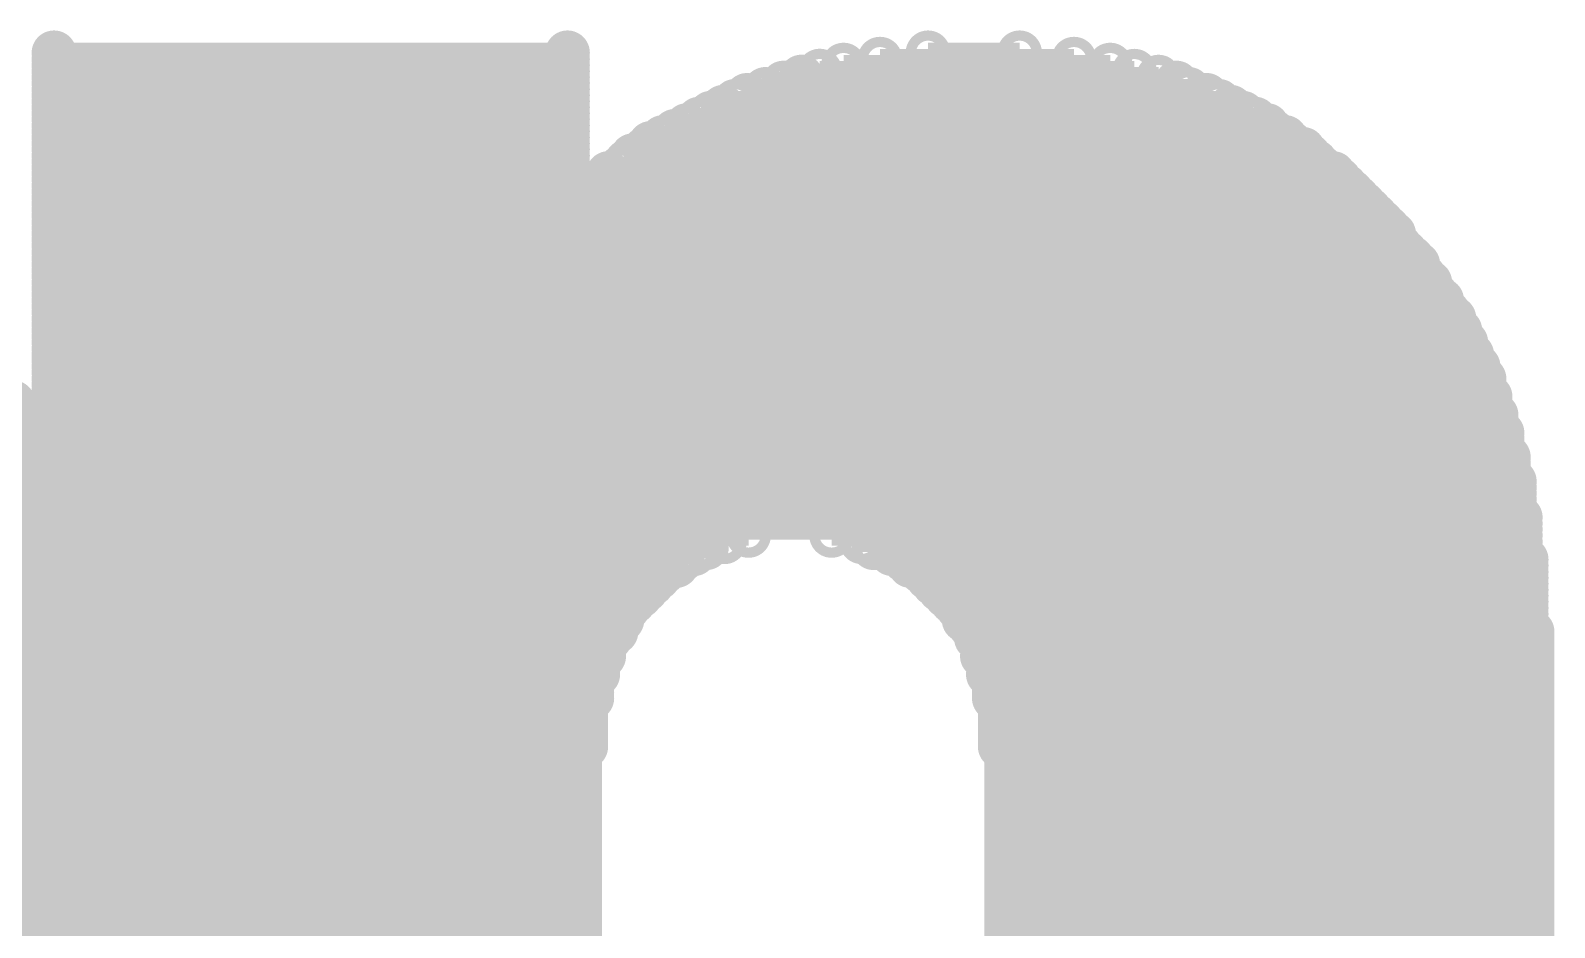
# Model space of a CAD drawing. Header units: millimetres. Extents: x 0 to 297, y 0 to 210.
# Drawn here: x 74.5 to 75.603, y 129.923 to 130.572 of the extents above; entities that cross this region are included whole.
import ezdxf

# ---------------------------------------------------------------- set-up
doc = ezdxf.new("R2010")
doc.units = ezdxf.units.MM
doc.header["$LTSCALE"] = 16.335
doc.layers.add('1', color=7, linetype='CONTINUOUS')

msp = doc.modelspace()

# ---------------------------------------------------------------- linework, layer by layer
at = {"layer": '1', "color": 7, "linetype": 'Continuous', "const_width": 0.00743}
for points in [[(74.5042, 130.5557, 1), (74.5292, 130.5557, 1)], [(74.5042, 130.5511, 1), (74.5292, 130.5511, 1)], [(74.876, 130.5557, 1), (74.901, 130.5557, 1)], [(74.876, 130.5511, 1), (74.901, 130.5511, 1)], [(75.1023, 130.5511, 1), (75.1273, 130.5511, 1)], [(75.1371, 130.5557, 1), (75.1621, 130.5557, 1)], [(75.2034, 130.5557, 1), (75.2284, 130.5557, 1)], [(75.2428, 130.5511, 1), (75.2678, 130.5511, 1)], [(74.5042, 130.5468, 1), (74.5292, 130.5468, 1)], [(74.5042, 130.5424, 1), (74.5292, 130.5424, 1)], [(74.876, 130.5468, 1), (74.901, 130.5468, 1)], [(74.876, 130.5424, 1), (74.901, 130.5424, 1)], [(75.0586, 130.5424, 1), (75.0837, 130.5424, 1)], [(75.0759, 130.5468, 1), (75.1009, 130.5468, 1)], [(75.269, 130.5468, 1), (75.294, 130.5468, 1)], [(75.2865, 130.5424, 1), (75.3115, 130.5424, 1)], [(74.5042, 130.5381, 1), (74.5292, 130.5381, 1)], [(74.5042, 130.5338, 1), (74.5292, 130.5338, 1)], [(74.5042, 130.5292, 1), (74.5292, 130.5292, 1)], [(74.876, 130.5381, 1), (74.901, 130.5381, 1)], [(74.876, 130.5338, 1), (74.901, 130.5338, 1)], [(74.876, 130.5292, 1), (74.901, 130.5292, 1)], [(75.0193, 130.5292, 1), (75.0443, 130.5292, 1)], [(75.0325, 130.5338, 1), (75.0575, 130.5338, 1)], [(75.0454, 130.5381, 1), (75.0705, 130.5381, 1)], [(75.304, 130.5381, 1), (75.329, 130.5381, 1)], [(75.317, 130.5338, 1), (75.342, 130.5338, 1)], [(75.3258, 130.5292, 1), (75.3509, 130.5292, 1)], [(74.5042, 130.5249, 1), (74.5292, 130.5249, 1)], [(74.5042, 130.5206, 1), (74.5292, 130.5206, 1)], [(74.876, 130.5249, 1), (74.901, 130.5249, 1)], [(74.876, 130.5206, 1), (74.901, 130.5206, 1)], [(74.9974, 130.5206, 1), (75.0224, 130.5206, 1)], [(75.0061, 130.5249, 1), (75.0311, 130.5249, 1)], [(75.3388, 130.5249, 1), (75.3638, 130.5249, 1)], [(75.3477, 130.5206, 1), (75.3727, 130.5206, 1)], [(74.5042, 130.5163, 1), (74.5292, 130.5163, 1)], [(74.5042, 130.512, 1), (74.5292, 130.512, 1)], [(74.5042, 130.5077, 1), (74.5292, 130.5077, 1)], [(74.876, 130.5163, 1), (74.901, 130.5163, 1)], [(74.876, 130.512, 1), (74.901, 130.512, 1)], [(74.876, 130.5077, 1), (74.901, 130.5077, 1)], [(74.9713, 130.5077, 1), (74.9963, 130.5077, 1)], [(74.9799, 130.512, 1), (75.0049, 130.512, 1)], [(74.9888, 130.5163, 1), (75.0138, 130.5163, 1)], [(75.3563, 130.5163, 1), (75.3813, 130.5163, 1)], [(75.365, 130.512, 1), (75.39, 130.512, 1)], [(75.3739, 130.5077, 1), (75.3989, 130.5077, 1)], [(74.5042, 130.5031, 1), (74.5292, 130.5031, 1)], [(74.5042, 130.4988, 1), (74.5292, 130.4988, 1)], [(74.876, 130.5031, 1), (74.901, 130.5031, 1)], [(74.876, 130.4988, 1), (74.901, 130.4988, 1)], [(74.9537, 130.4988, 1), (74.9788, 130.4988, 1)], [(74.9626, 130.5031, 1), (74.9876, 130.5031, 1)], [(75.3825, 130.5031, 1), (75.4075, 130.5031, 1)], [(75.3868, 130.4988, 1), (75.4118, 130.4988, 1)], [(74.5042, 130.4944, 1), (74.5292, 130.4944, 1)], [(74.5042, 130.4901, 1), (74.5292, 130.4901, 1)], [(74.5042, 130.4858, 1), (74.5292, 130.4858, 1)], [(74.876, 130.4944, 1), (74.901, 130.4944, 1)], [(74.876, 130.4901, 1), (74.901, 130.4901, 1)], [(74.876, 130.4858, 1), (74.901, 130.4858, 1)], [(74.9319, 130.4858, 1), (74.9569, 130.4858, 1)], [(74.9362, 130.4901, 1), (74.9612, 130.4901, 1)], [(74.9451, 130.4944, 1), (74.9701, 130.4944, 1)], [(75.3957, 130.4944, 1), (75.4207, 130.4944, 1)], [(75.4, 130.4901, 1), (75.425, 130.4901, 1)], [(75.4087, 130.4858, 1), (75.4337, 130.4858, 1)], [(74.5042, 130.4812, 1), (74.5292, 130.4812, 1)], [(74.5042, 130.4769, 1), (74.5292, 130.4769, 1)], [(74.876, 130.4812, 1), (74.901, 130.4812, 1)], [(74.876, 130.4769, 1), (74.901, 130.4769, 1)], [(74.9189, 130.4769, 1), (74.944, 130.4769, 1)], [(74.9233, 130.4812, 1), (74.9483, 130.4812, 1)], [(75.413, 130.4812, 1), (75.438, 130.4812, 1)], [(75.4175, 130.4769, 1), (75.4426, 130.4769, 1)], [(74.5042, 130.4726, 1), (74.5292, 130.4726, 1)], [(74.5042, 130.4683, 1), (74.5292, 130.4683, 1)], [(74.5042, 130.464, 1), (74.5292, 130.464, 1)], [(74.876, 130.4726, 1), (74.901, 130.4726, 1)], [(74.876, 130.4683, 1), (74.901, 130.4683, 1)], [(74.876, 130.464, 1), (74.901, 130.464, 1)], [(74.9014, 130.464, 1), (74.9264, 130.464, 1)], [(74.9057, 130.4683, 1), (74.9308, 130.4683, 1)], [(74.9146, 130.4726, 1), (74.9396, 130.4726, 1)], [(75.4219, 130.4726, 1), (75.4469, 130.4726, 1)], [(75.4305, 130.4683, 1), (75.4555, 130.4683, 1)], [(75.4348, 130.464, 1), (75.4598, 130.464, 1)], [(74.5042, 130.4594, 1), (74.5292, 130.4594, 1)], [(74.5042, 130.4551, 1), (74.5292, 130.4551, 1)], [(74.876, 130.4594, 1), (74.901, 130.4594, 1)], [(74.876, 130.4551, 1), (74.901, 130.4551, 1)], [(74.8928, 130.4551, 1), (74.9178, 130.4551, 1)], [(74.8971, 130.4594, 1), (74.9221, 130.4594, 1)], [(75.4391, 130.4594, 1), (75.4642, 130.4594, 1)], [(75.4437, 130.4551, 1), (75.4687, 130.4551, 1)], [(74.5042, 130.4508, 1), (74.5292, 130.4508, 1)], [(74.5042, 130.4464, 1), (74.5292, 130.4464, 1)], [(74.5042, 130.4421, 1), (74.5292, 130.4421, 1)], [(74.876, 130.4508, 1), (74.901, 130.4508, 1)], [(74.876, 130.4464, 1), (74.901, 130.4464, 1)], [(74.8839, 130.4464, 1), (74.9089, 130.4464, 1)], [(74.8882, 130.4508, 1), (74.9132, 130.4508, 1)], [(75.448, 130.4508, 1), (75.473, 130.4508, 1)], [(75.4523, 130.4464, 1), (75.4774, 130.4464, 1)], [(75.4567, 130.4421, 1), (75.4817, 130.4421, 1)], [(74.5042, 130.4378, 1), (74.5292, 130.4378, 1)], [(74.5042, 130.4332, 1), (74.5292, 130.4332, 1)], [(75.461, 130.4378, 1), (75.486, 130.4378, 1)], [(75.4655, 130.4332, 1), (75.4906, 130.4332, 1)], [(74.5042, 130.4289, 1), (74.5292, 130.4289, 1)], [(74.5042, 130.4246, 1), (74.5292, 130.4246, 1)], [(74.5042, 130.4203, 1), (74.5292, 130.4203, 1)], [(75.4699, 130.4289, 1), (75.4949, 130.4289, 1)], [(75.4742, 130.4246, 1), (75.4992, 130.4246, 1)], [(75.4742, 130.4203, 1), (75.4992, 130.4203, 1)], [(74.5042, 130.416, 1), (74.5292, 130.416, 1)], [(74.5042, 130.4114, 1), (74.5292, 130.4114, 1)], [(75.4785, 130.416, 1), (75.5035, 130.416, 1)], [(75.4828, 130.4114, 1), (75.5078, 130.4114, 1)], [(74.5042, 130.4071, 1), (74.5292, 130.4071, 1)], [(74.5042, 130.4027, 1), (74.5292, 130.4027, 1)], [(74.5042, 130.3984, 1), (74.5292, 130.3984, 1)], [(75.4874, 130.4071, 1), (75.5124, 130.4071, 1)], [(75.4917, 130.4027, 1), (75.5167, 130.4027, 1)], [(75.4917, 130.3984, 1), (75.5167, 130.3984, 1)], [(74.5042, 130.3941, 1), (74.5292, 130.3941, 1)], [(74.5042, 130.3895, 1), (74.5292, 130.3895, 1)], [(74.5042, 130.3852, 1), (74.5292, 130.3852, 1)], [(75.496, 130.3941, 1), (75.521, 130.3941, 1)], [(75.5003, 130.3895, 1), (75.5254, 130.3895, 1)], [(75.5003, 130.3852, 1), (75.5254, 130.3852, 1)], [(74.5042, 130.3809, 1), (74.5292, 130.3809, 1)], [(74.5042, 130.3766, 1), (74.5292, 130.3766, 1)], [(75.5047, 130.3809, 1), (75.5297, 130.3809, 1)], [(75.509, 130.3766, 1), (75.534, 130.3766, 1)], [(74.5042, 130.3723, 1), (74.5292, 130.3723, 1)], [(74.5042, 130.368, 1), (74.5292, 130.368, 1)], [(74.5042, 130.3634, 1), (74.5292, 130.3634, 1)], [(75.509, 130.3723, 1), (75.534, 130.3723, 1)], [(75.5136, 130.368, 1), (75.5386, 130.368, 1)], [(75.5179, 130.3634, 1), (75.5429, 130.3634, 1)], [(74.5042, 130.3591, 1), (74.5292, 130.3591, 1)], [(74.5042, 130.3547, 1), (74.5292, 130.3547, 1)], [(75.5179, 130.3591, 1), (75.5429, 130.3591, 1)], [(75.5222, 130.3547, 1), (75.5472, 130.3547, 1)], [(74.5042, 130.3504, 1), (74.5292, 130.3504, 1)], [(74.5042, 130.3461, 1), (74.5292, 130.3461, 1)], [(74.5042, 130.3415, 1), (74.5292, 130.3415, 1)], [(75.5222, 130.3504, 1), (75.5472, 130.3504, 1)], [(75.5265, 130.3461, 1), (75.5515, 130.3461, 1)], [(75.5265, 130.3415, 1), (75.5515, 130.3415, 1)], [(74.5042, 130.3372, 1), (74.5292, 130.3372, 1)], [(74.5042, 130.3329, 1), (74.5292, 130.3329, 1)], [(75.5308, 130.3372, 1), (75.5558, 130.3372, 1)], [(75.5308, 130.3329, 1), (75.5558, 130.3329, 1)], [(74.5042, 130.3286, 1), (74.5292, 130.3286, 1)], [(74.5042, 130.3243, 1), (74.5292, 130.3243, 1)], [(74.5042, 130.3197, 1), (74.5292, 130.3197, 1)], [(75.5354, 130.3286, 1), (75.5604, 130.3286, 1)], [(75.5354, 130.3243, 1), (75.5604, 130.3243, 1)], [(75.5397, 130.3197, 1), (75.5647, 130.3197, 1)], [(74.5042, 130.3154, 1), (74.5292, 130.3154, 1)], [(74.5042, 130.3111, 1), (74.5292, 130.3111, 1)], [(75.5397, 130.3154, 1), (75.5647, 130.3154, 1)], [(75.5397, 130.3111, 1), (75.5647, 130.3111, 1)], [(74.4744, 130.3024, 1), (74.4995, 130.3024, 1)], [(74.4744, 130.2981, 1), (74.4995, 130.2981, 1)], [(74.5042, 130.3067, 1), (74.5292, 130.3067, 1)], [(74.5042, 130.3024, 1), (74.5292, 130.3024, 1)], [(74.5042, 130.2981, 1), (74.5292, 130.2981, 1)], [(75.544, 130.3067, 1), (75.5691, 130.3067, 1)], [(75.544, 130.3024, 1), (75.5691, 130.3024, 1)], [(75.544, 130.2981, 1), (75.5691, 130.2981, 1)], [(74.4788, 130.2935, 1), (74.5038, 130.2935, 1)], [(74.4831, 130.2892, 1), (74.5081, 130.2892, 1)], [(74.5042, 130.2935, 1), (74.5292, 130.2935, 1)], [(74.5042, 130.2892, 1), (74.5292, 130.2892, 1)], [(75.5484, 130.2935, 1), (75.5734, 130.2935, 1)], [(75.5484, 130.2892, 1), (75.5734, 130.2892, 1)], [(74.4831, 130.2849, 1), (74.5081, 130.2849, 1)], [(74.4876, 130.2806, 1), (74.5127, 130.2806, 1)], [(74.492, 130.2763, 1), (74.517, 130.2763, 1)], [(74.5042, 130.2849, 1), (74.5292, 130.2849, 1)], [(74.5042, 130.2806, 1), (74.5292, 130.2806, 1)], [(74.5042, 130.2763, 1), (74.5292, 130.2763, 1)], [(75.5484, 130.2849, 1), (75.5734, 130.2849, 1)], [(75.5527, 130.2806, 1), (75.5777, 130.2806, 1)], [(75.5527, 130.2763, 1), (75.5777, 130.2763, 1)], [(74.492, 130.2717, 1), (74.517, 130.2717, 1)], [(74.4963, 130.2674, 1), (74.5213, 130.2674, 1)], [(74.5042, 130.2717, 1), (74.5292, 130.2717, 1)], [(74.5042, 130.2674, 1), (74.5292, 130.2674, 1)], [(75.5527, 130.2717, 1), (75.5777, 130.2717, 1)], [(75.5527, 130.2674, 1), (75.5777, 130.2674, 1)], [(75.5572, 130.263, 1), (75.5823, 130.263, 1)], [(75.5572, 130.2587, 1), (75.5823, 130.2587, 1)], [(75.5572, 130.2544, 1), (75.5823, 130.2544, 1)], [(75.5572, 130.2498, 1), (75.5823, 130.2498, 1)], [(75.5616, 130.2455, 1), (75.5866, 130.2455, 1)], [(75.5616, 130.2412, 1), (75.5866, 130.2412, 1)], [(75.5616, 130.2369, 1), (75.5866, 130.2369, 1)], [(75.5616, 130.2326, 1), (75.5866, 130.2326, 1)], [(75.5616, 130.2283, 1), (75.5866, 130.2283, 1)], [(75.5616, 130.2237, 1), (75.5866, 130.2237, 1)], [(75.5659, 130.2194, 1), (75.5909, 130.2194, 1)], [(75.5659, 130.215, 1), (75.5909, 130.215, 1)], [(75.5659, 130.2107, 1), (75.5909, 130.2107, 1)], [(74.9766, 130.1975, 1), (75.0016, 130.1975, 1)], [(74.9896, 130.2018, 1), (75.0146, 130.2018, 1)], [(75.0071, 130.2064, 1), (75.0321, 130.2064, 1)], [(75.0673, 130.2064, 1), (75.0923, 130.2064, 1)], [(75.0891, 130.2018, 1), (75.1141, 130.2018, 1)], [(75.0978, 130.1975, 1), (75.1228, 130.1975, 1)], [(75.5659, 130.2064, 1), (75.5909, 130.2064, 1)], [(75.5659, 130.2018, 1), (75.5909, 130.2018, 1)], [(75.5659, 130.1975, 1), (75.5909, 130.1975, 1)], [(74.9591, 130.1889, 1), (74.9841, 130.1889, 1)], [(74.9677, 130.1932, 1), (74.9927, 130.1932, 1)], [(75.111, 130.1932, 1), (75.136, 130.1932, 1)], [(75.1196, 130.1889, 1), (75.1446, 130.1889, 1)], [(75.5659, 130.1932, 1), (75.5909, 130.1932, 1)], [(75.5702, 130.1889, 1), (75.5952, 130.1889, 1)], [(74.9415, 130.1757, 1), (74.9666, 130.1757, 1)], [(74.9459, 130.18, 1), (74.9709, 130.18, 1)], [(74.9548, 130.1846, 1), (74.9798, 130.1846, 1)], [(75.1242, 130.1846, 1), (75.1492, 130.1846, 1)], [(75.1328, 130.18, 1), (75.1578, 130.18, 1)], [(75.1371, 130.1757, 1), (75.1621, 130.1757, 1)], [(75.5702, 130.1846, 1), (75.5952, 130.1846, 1)], [(75.5702, 130.18, 1), (75.5952, 130.18, 1)], [(75.5702, 130.1757, 1), (75.5952, 130.1757, 1)], [(74.9329, 130.167, 1), (74.9579, 130.167, 1)], [(74.9372, 130.1714, 1), (74.9622, 130.1714, 1)], [(75.1414, 130.1714, 1), (75.1665, 130.1714, 1)], [(75.1458, 130.167, 1), (75.1708, 130.167, 1)], [(75.5702, 130.1714, 1), (75.5952, 130.1714, 1)], [(75.5702, 130.167, 1), (75.5952, 130.167, 1)], [(74.9197, 130.1538, 1), (74.9447, 130.1538, 1)], [(74.924, 130.1584, 1), (74.949, 130.1584, 1)], [(74.9286, 130.1627, 1), (74.9536, 130.1627, 1)], [(75.1503, 130.1627, 1), (75.1754, 130.1627, 1)], [(75.1547, 130.1584, 1), (75.1797, 130.1584, 1)], [(75.159, 130.1538, 1), (75.184, 130.1538, 1)], [(75.5702, 130.1627, 1), (75.5952, 130.1627, 1)], [(75.5702, 130.1584, 1), (75.5952, 130.1584, 1)], [(75.5702, 130.1538, 1), (75.5952, 130.1538, 1)], [(74.9154, 130.1495, 1), (74.9404, 130.1495, 1)], [(74.9154, 130.1452, 1), (74.9404, 130.1452, 1)], [(75.1633, 130.1495, 1), (75.1883, 130.1495, 1)], [(75.1633, 130.1452, 1), (75.1883, 130.1452, 1)], [(75.5702, 130.1495, 1), (75.5952, 130.1495, 1)], [(75.5702, 130.1452, 1), (75.5952, 130.1452, 1)], [(74.9067, 130.132, 1), (74.9318, 130.132, 1)], [(74.9111, 130.1409, 1), (74.9361, 130.1409, 1)], [(74.9111, 130.1366, 1), (74.9361, 130.1366, 1)], [(75.1676, 130.1409, 1), (75.1926, 130.1409, 1)], [(75.1722, 130.1366, 1), (75.1972, 130.1366, 1)], [(75.1722, 130.132, 1), (75.1972, 130.132, 1)], [(75.5702, 130.1409, 1), (75.5952, 130.1409, 1)], [(75.5745, 130.1366, 1), (75.5995, 130.1366, 1)], [(75.5745, 130.132, 1), (75.5995, 130.132, 1)], [(74.9022, 130.1277, 1), (74.9272, 130.1277, 1)], [(74.9022, 130.1233, 1), (74.9272, 130.1233, 1)], [(75.1765, 130.1277, 1), (75.2015, 130.1277, 1)], [(75.1765, 130.1233, 1), (75.2015, 130.1233, 1)], [(75.5745, 130.1277, 1), (75.5995, 130.1277, 1)], [(75.5745, 130.1233, 1), (75.5995, 130.1233, 1)], [(74.8979, 130.1147, 1), (74.9229, 130.1147, 1)], [(74.8979, 130.1101, 1), (74.9229, 130.1101, 1)], [(74.9022, 130.119, 1), (74.9272, 130.119, 1)], [(75.1765, 130.119, 1), (75.2015, 130.119, 1)], [(75.1808, 130.1147, 1), (75.2058, 130.1147, 1)], [(75.1808, 130.1101, 1), (75.2058, 130.1101, 1)], [(75.5745, 130.119, 1), (75.5995, 130.119, 1)], [(75.5745, 130.1147, 1), (75.5995, 130.1147, 1)], [(75.5745, 130.1101, 1), (75.5995, 130.1101, 1)], [(74.8935, 130.1015, 1), (74.9186, 130.1015, 1)], [(74.8979, 130.1058, 1), (74.9229, 130.1058, 1)], [(75.1808, 130.1058, 1), (75.2058, 130.1058, 1)], [(75.1851, 130.1015, 1), (75.2102, 130.1015, 1)], [(75.5745, 130.1058, 1), (75.5995, 130.1058, 1)], [(75.5745, 130.1015, 1), (75.5995, 130.1015, 1)], [(74.8935, 130.0972, 1), (74.9186, 130.0972, 1)], [(74.8935, 130.0929, 1), (74.9186, 130.0929, 1)], [(74.8935, 130.0886, 1), (74.9186, 130.0886, 1)], [(75.1851, 130.0972, 1), (75.2102, 130.0972, 1)], [(75.1851, 130.0929, 1), (75.2102, 130.0929, 1)], [(75.1851, 130.0886, 1), (75.2102, 130.0886, 1)], [(75.5745, 130.0972, 1), (75.5995, 130.0972, 1)], [(75.5745, 130.0929, 1), (75.5995, 130.0929, 1)], [(75.5745, 130.0886, 1), (75.5995, 130.0886, 1)], [(74.8892, 130.084, 1), (74.9142, 130.084, 1)], [(74.8892, 130.0797, 1), (74.9142, 130.0797, 1)], [(75.1894, 130.084, 1), (75.2145, 130.084, 1)], [(75.1894, 130.0797, 1), (75.2145, 130.0797, 1)], [(75.5745, 130.084, 1), (75.5995, 130.084, 1)], [(75.5745, 130.0797, 1), (75.5995, 130.0797, 1)], [(74.8892, 130.0753, 1), (74.9142, 130.0753, 1)], [(74.8892, 130.071, 1), (74.9142, 130.071, 1)], [(74.8892, 130.0667, 1), (74.9142, 130.0667, 1)], [(75.1894, 130.0753, 1), (75.2145, 130.0753, 1)], [(75.1894, 130.071, 1), (75.2145, 130.071, 1)], [(75.1894, 130.0667, 1), (75.2145, 130.0667, 1)], [(75.5745, 130.0753, 1), (75.5995, 130.0753, 1)], [(75.5745, 130.071, 1), (75.5995, 130.071, 1)], [(75.5745, 130.0667, 1), (75.5995, 130.0667, 1)], [(74.8892, 130.0621, 1), (74.9142, 130.0621, 1)], [(74.8892, 130.0578, 1), (74.9142, 130.0578, 1)], [(75.1894, 130.0621, 1), (75.2145, 130.0621, 1)], [(75.1894, 130.0578, 1), (75.2145, 130.0578, 1)], [(75.5745, 130.0621, 1), (75.5995, 130.0621, 1)], [(75.5745, 130.0578, 1), (75.5995, 130.0578, 1)], [(74.8849, 130.0492, 1), (74.9099, 130.0492, 1)], [(74.8849, 130.0449, 1), (74.9099, 130.0449, 1)], [(74.8892, 130.0535, 1), (74.9142, 130.0535, 1)], [(75.1894, 130.0535, 1), (75.2145, 130.0535, 1)], [(75.194, 130.0492, 1), (75.219, 130.0492, 1)], [(75.194, 130.0449, 1), (75.219, 130.0449, 1)], [(75.5745, 130.0535, 1), (75.5995, 130.0535, 1)], [(75.5745, 130.0492, 1), (75.5995, 130.0492, 1)], [(75.5745, 130.0449, 1), (75.5995, 130.0449, 1)], [(74.8849, 130.0403, 1), (74.9099, 130.0403, 1)], [(74.8849, 130.036, 1), (74.9099, 130.036, 1)], [(75.194, 130.0403, 1), (75.219, 130.0403, 1)], [(75.194, 130.036, 1), (75.219, 130.036, 1)], [(75.5745, 130.0403, 1), (75.5995, 130.0403, 1)], [(75.5745, 130.036, 1), (75.5995, 130.036, 1)], [(74.8849, 130.0317, 1), (74.9099, 130.0317, 1)], [(74.8849, 130.0273, 1), (74.9099, 130.0273, 1)], [(74.8849, 130.023, 1), (74.9099, 130.023, 1)], [(75.194, 130.0317, 1), (75.219, 130.0317, 1)], [(75.194, 130.0273, 1), (75.219, 130.0273, 1)], [(75.194, 130.023, 1), (75.219, 130.023, 1)], [(75.5745, 130.0317, 1), (75.5995, 130.0317, 1)], [(75.5745, 130.0273, 1), (75.5995, 130.0273, 1)], [(75.5745, 130.023, 1), (75.5995, 130.023, 1)], [(74.8849, 130.0187, 1), (74.9099, 130.0187, 1)], [(74.8849, 130.0141, 1), (74.9099, 130.0141, 1)], [(75.194, 130.0187, 1), (75.219, 130.0187, 1)], [(75.194, 130.0141, 1), (75.219, 130.0141, 1)], [(75.5745, 130.0187, 1), (75.5995, 130.0187, 1)], [(75.5745, 130.0141, 1), (75.5995, 130.0141, 1)], [(74.8849, 130.0098, 1), (74.9099, 130.0098, 1)], [(74.8849, 130.0055, 1), (74.9099, 130.0055, 1)], [(74.8849, 130.0012, 1), (74.9099, 130.0012, 1)], [(75.194, 130.0098, 1), (75.219, 130.0098, 1)], [(75.194, 130.0055, 1), (75.219, 130.0055, 1)], [(75.194, 130.0012, 1), (75.219, 130.0012, 1)], [(75.5745, 130.0098, 1), (75.5995, 130.0098, 1)], [(75.5745, 130.0055, 1), (75.5995, 130.0055, 1)], [(75.5745, 130.0012, 1), (75.5995, 130.0012, 1)], [(74.8849, 129.9969, 1), (74.9099, 129.9969, 1)], [(74.8849, 129.9923, 1), (74.9099, 129.9923, 1)], [(74.8849, 129.988, 1), (74.9099, 129.988, 1)], [(75.194, 129.9969, 1), (75.219, 129.9969, 1)], [(75.194, 129.9923, 1), (75.219, 129.9923, 1)], [(75.194, 129.988, 1), (75.219, 129.988, 1)], [(75.5745, 129.9969, 1), (75.5995, 129.9969, 1)], [(75.5745, 129.9923, 1), (75.5995, 129.9923, 1)], [(75.5745, 129.988, 1), (75.5995, 129.988, 1)], [(74.8849, 129.9836, 1), (74.9099, 129.9836, 1)], [(74.8849, 129.9793, 1), (74.9099, 129.9793, 1)], [(75.194, 129.9836, 1), (75.219, 129.9836, 1)], [(75.194, 129.9793, 1), (75.219, 129.9793, 1)], [(75.5745, 129.9836, 1), (75.5995, 129.9836, 1)], [(75.5745, 129.9793, 1), (75.5995, 129.9793, 1)], [(74.8849, 129.975, 1), (74.9099, 129.975, 1)], [(74.8849, 129.9704, 1), (74.9099, 129.9704, 1)], [(74.8849, 129.9661, 1), (74.9099, 129.9661, 1)], [(75.194, 129.975, 1), (75.219, 129.975, 1)], [(75.194, 129.9704, 1), (75.219, 129.9704, 1)], [(75.194, 129.9661, 1), (75.219, 129.9661, 1)], [(75.5745, 129.975, 1), (75.5995, 129.975, 1)], [(75.5745, 129.9704, 1), (75.5995, 129.9704, 1)], [(75.5745, 129.9661, 1), (75.5995, 129.9661, 1)], [(74.8849, 129.9618, 1), (74.9099, 129.9618, 1)], [(74.8849, 129.9575, 1), (74.9099, 129.9575, 1)], [(75.194, 129.9618, 1), (75.219, 129.9618, 1)], [(75.194, 129.9575, 1), (75.219, 129.9575, 1)], [(75.5745, 129.9618, 1), (75.5995, 129.9618, 1)], [(75.5745, 129.9575, 1), (75.5995, 129.9575, 1)], [(74.8849, 129.9532, 1), (74.9099, 129.9532, 1)], [(74.8849, 129.9489, 1), (74.9099, 129.9489, 1)], [(74.8849, 129.9443, 1), (74.9099, 129.9443, 1)], [(75.194, 129.9532, 1), (75.219, 129.9532, 1)], [(75.194, 129.9489, 1), (75.219, 129.9489, 1)], [(75.194, 129.9443, 1), (75.219, 129.9443, 1)], [(75.5745, 129.9532, 1), (75.5995, 129.9532, 1)], [(75.5745, 129.9489, 1), (75.5995, 129.9489, 1)], [(75.5745, 129.9443, 1), (75.5995, 129.9443, 1)], [(74.8849, 129.94, 1), (74.9099, 129.94, 1)], [(74.8849, 129.9356, 1), (74.9099, 129.9356, 1)], [(75.194, 129.94, 1), (75.219, 129.94, 1)], [(75.194, 129.9356, 1), (75.219, 129.9356, 1)], [(75.5745, 129.94, 1), (75.5995, 129.94, 1)], [(75.5745, 129.9356, 1), (75.5995, 129.9356, 1)], [(74.8849, 129.9313, 1), (74.9099, 129.9313, 1)], [(74.8849, 129.927, 1), (74.9099, 129.927, 1)], [(74.8849, 129.9224, 1), (74.9099, 129.9224, 1)], [(75.194, 129.9313, 1), (75.219, 129.9313, 1)], [(75.194, 129.927, 1), (75.219, 129.927, 1)], [(75.194, 129.9224, 1), (75.219, 129.9224, 1)], [(75.5745, 129.9313, 1), (75.5995, 129.9313, 1)], [(75.5745, 129.927, 1), (75.5995, 129.927, 1)], [(75.5745, 129.9224, 1), (75.5995, 129.9224, 1)], [(74.8849, 129.9181, 1), (74.9099, 129.9181, 1)], [(74.8849, 129.9138, 1), (74.9099, 129.9138, 1)], [(75.194, 129.9181, 1), (75.219, 129.9181, 1)], [(75.194, 129.9138, 1), (75.219, 129.9138, 1)], [(75.5745, 129.9181, 1), (75.5995, 129.9181, 1)], [(75.5745, 129.9138, 1), (75.5995, 129.9138, 1)], [(74.8849, 129.9095, 1), (74.9099, 129.9095, 1)], [(75.194, 129.9095, 1), (75.219, 129.9095, 1)], [(75.5745, 129.9095, 1), (75.5995, 129.9095, 1)]]:
    msp.add_lwpolyline(points, format="xyb", close=True, dxfattribs=at)
at = {"layer": '1', "color": 9, "linetype": 'Continuous', "const_width": 0.0149}
for points in [[(74.5167, 130.5557), (74.8885, 130.5557)], [(74.5167, 130.5511), (74.8885, 130.5511)], [(75.1148, 130.5511), (75.2553, 130.5511)], [(75.1496, 130.5557), (75.2159, 130.5557)], [(74.5167, 130.5468), (74.8885, 130.5468)], [(74.5167, 130.5424), (74.8885, 130.5424)], [(74.5167, 130.5381), (74.8885, 130.5381)], [(75.0579, 130.5381), (75.3165, 130.5381)], [(75.0711, 130.5424), (75.299, 130.5424)], [(75.0884, 130.5468), (75.2815, 130.5468)], [(74.5167, 130.5338), (74.8885, 130.5338)], [(74.5167, 130.5292), (74.8885, 130.5292)], [(75.0318, 130.5292), (75.3384, 130.5292)], [(75.045, 130.5338), (75.3295, 130.5338)], [(74.5167, 130.5249), (74.8885, 130.5249)], [(74.5167, 130.5206), (74.8885, 130.5206)], [(74.5167, 130.5163), (74.8885, 130.5163)], [(75.0013, 130.5163), (75.3688, 130.5163)], [(75.0099, 130.5206), (75.3602, 130.5206)], [(75.0186, 130.5249), (75.3513, 130.5249)], [(74.5167, 130.512), (74.8885, 130.512)], [(74.5167, 130.5077), (74.8885, 130.5077)], [(74.9838, 130.5077), (75.3864, 130.5077)], [(74.9924, 130.512), (75.3775, 130.512)], [(74.5167, 130.5031), (74.8885, 130.5031)], [(74.5167, 130.4988), (74.8885, 130.4988)], [(74.5167, 130.4944), (74.8885, 130.4944)], [(74.9576, 130.4944), (75.4082, 130.4944)], [(74.9662, 130.4988), (75.3993, 130.4988)], [(74.9751, 130.5031), (75.395, 130.5031)], [(74.5167, 130.4901), (74.8885, 130.4901)], [(74.5167, 130.4858), (74.8885, 130.4858)], [(74.9444, 130.4858), (75.4212, 130.4858)], [(74.9487, 130.4901), (75.4125, 130.4901)], [(74.5167, 130.4812), (74.8885, 130.4812)], [(74.5167, 130.4769), (74.8885, 130.4769)], [(74.5167, 130.4726), (74.8885, 130.4726)], [(74.9271, 130.4726), (75.4344, 130.4726)], [(74.9314, 130.4769), (75.4301, 130.4769)], [(74.9358, 130.4812), (75.4255, 130.4812)], [(74.5167, 130.4683), (74.8885, 130.4683)], [(74.5167, 130.464), (74.8885, 130.464)], [(74.9139, 130.464), (75.4473, 130.464)], [(74.9182, 130.4683), (75.443, 130.4683)], [(74.5167, 130.4594), (74.8885, 130.4594)], [(74.5167, 130.4551), (74.8885, 130.4551)], [(74.5167, 130.4508), (74.8885, 130.4508)], [(74.9007, 130.4508), (75.4605, 130.4508)], [(74.9053, 130.4551), (75.4562, 130.4551)], [(74.9096, 130.4594), (75.4516, 130.4594)], [(74.5167, 130.4464), (74.8885, 130.4464)], [(74.5167, 130.4421), (75.4692, 130.4421)], [(74.8964, 130.4464), (75.4648, 130.4464)], [(74.5167, 130.4378), (75.4735, 130.4378)], [(74.5167, 130.4332), (75.4781, 130.4332)], [(74.5167, 130.4289), (75.4824, 130.4289)], [(74.5167, 130.4246), (75.4867, 130.4246)], [(74.5167, 130.4203), (75.4867, 130.4203)], [(74.5167, 130.416), (75.491, 130.416)], [(74.5167, 130.4114), (75.4953, 130.4114)], [(74.5167, 130.4071), (75.4999, 130.4071)], [(74.5167, 130.4027), (75.5042, 130.4027)], [(74.5167, 130.3984), (75.5042, 130.3984)], [(74.5167, 130.3941), (75.5085, 130.3941)], [(74.5167, 130.3895), (75.5129, 130.3895)], [(74.5167, 130.3852), (75.5129, 130.3852)], [(74.5167, 130.3809), (75.5172, 130.3809)], [(74.5167, 130.3766), (75.5215, 130.3766)], [(74.5167, 130.3723), (75.5215, 130.3723)], [(74.5167, 130.368), (75.5261, 130.368)], [(74.5167, 130.3634), (75.5304, 130.3634)], [(74.5167, 130.3591), (75.5304, 130.3591)], [(74.5167, 130.3547), (75.5347, 130.3547)], [(74.5167, 130.3504), (75.5347, 130.3504)], [(74.5167, 130.3461), (75.539, 130.3461)], [(74.5167, 130.3415), (75.539, 130.3415)], [(74.5167, 130.3372), (75.5433, 130.3372)], [(74.5167, 130.3329), (75.5433, 130.3329)], [(74.5167, 130.3286), (75.5479, 130.3286)], [(74.5167, 130.3243), (75.5479, 130.3243)], [(74.5167, 130.3197), (75.5522, 130.3197)], [(74.5167, 130.3154), (75.5522, 130.3154)], [(74.5167, 130.3111), (75.5522, 130.3111)], [(74.5167, 130.3067), (75.5565, 130.3067)], [(74.5167, 130.3024), (75.5565, 130.3024)], [(74.5167, 130.2981), (75.5565, 130.2981)], [(73.4557, 130.2849), (74.4956, 130.2849)], [(73.4603, 130.2892), (74.4956, 130.2892)], [(74.5167, 130.2935), (75.5609, 130.2935)], [(74.5167, 130.2892), (75.5609, 130.2892)], [(74.5167, 130.2849), (75.5609, 130.2849)], [(73.4514, 130.2806), (74.5002, 130.2806)], [(73.4514, 130.2763), (74.5045, 130.2763)], [(74.5167, 130.2806), (75.5652, 130.2806)], [(74.5167, 130.2763), (75.5652, 130.2763)], [(73.4428, 130.2674), (74.5088, 130.2674)], [(73.4428, 130.263), (75.5698, 130.263)], [(73.4471, 130.2717), (74.5045, 130.2717)], [(74.5167, 130.2717), (75.5652, 130.2717)], [(74.5167, 130.2674), (75.5652, 130.2674)], [(73.4339, 130.2544), (75.5698, 130.2544)], [(73.4384, 130.2587), (75.5698, 130.2587)], [(73.9927, 130.2498), (75.5698, 130.2498)], [(74.032, 130.2455), (75.5741, 130.2455)], [(74.0496, 130.2412), (75.5741, 130.2412)], [(74.0671, 130.2369), (75.5741, 130.2369)], [(74.0757, 130.2326), (75.5741, 130.2326)], [(74.0889, 130.2283), (75.5741, 130.2283)], [(74.0976, 130.2237), (75.5741, 130.2237)], [(74.1062, 130.2194), (75.5784, 130.2194)], [(74.1151, 130.215), (75.5784, 130.215)], [(74.1194, 130.2107), (75.5784, 130.2107)], [(74.128, 130.2064), (75.0196, 130.2064)], [(75.0798, 130.2064), (75.5784, 130.2064)], [(74.1324, 130.2018), (75.0021, 130.2018)], [(74.1369, 130.1975), (74.9891, 130.1975)], [(75.1016, 130.2018), (75.5784, 130.2018)], [(75.1103, 130.1975), (75.5784, 130.1975)], [(74.1456, 130.1932), (74.9802, 130.1932)], [(74.1499, 130.1889), (74.9716, 130.1889)], [(74.1542, 130.1846), (74.9673, 130.1846)], [(75.1235, 130.1932), (75.5784, 130.1932)], [(75.1321, 130.1889), (75.5827, 130.1889)], [(75.1367, 130.1846), (75.5827, 130.1846)], [(74.1588, 130.18), (74.9584, 130.18)], [(74.1631, 130.1757), (74.9541, 130.1757)], [(75.1453, 130.18), (75.5827, 130.18)], [(75.1496, 130.1757), (75.5827, 130.1757)], [(74.1674, 130.1714), (74.9497, 130.1714)], [(74.1717, 130.167), (74.9454, 130.167)], [(74.1761, 130.1627), (74.9411, 130.1627)], [(75.154, 130.1714), (75.5827, 130.1714)], [(75.1583, 130.167), (75.5827, 130.167)], [(75.1628, 130.1627), (75.5827, 130.1627)], [(74.1804, 130.1584), (74.9365, 130.1584)], [(74.1804, 130.1538), (74.9322, 130.1538)], [(75.1672, 130.1584), (75.5827, 130.1584)], [(75.1715, 130.1538), (75.5827, 130.1538)], [(74.1849, 130.1495), (74.9279, 130.1495)], [(74.1893, 130.1452), (74.9279, 130.1452)], [(74.1936, 130.1409), (74.9236, 130.1409)], [(75.1758, 130.1495), (75.5827, 130.1495)], [(75.1758, 130.1452), (75.5827, 130.1452)], [(75.1801, 130.1409), (75.5827, 130.1409)], [(74.1936, 130.1366), (74.9236, 130.1366)], [(74.1979, 130.132), (74.9193, 130.132)], [(75.1847, 130.1366), (75.587, 130.1366)], [(75.1847, 130.132), (75.587, 130.132)], [(74.1979, 130.1277), (74.9147, 130.1277)], [(74.2022, 130.1233), (74.9147, 130.1233)], [(74.2022, 130.119), (74.9147, 130.119)], [(75.189, 130.1277), (75.587, 130.1277)], [(75.189, 130.1233), (75.587, 130.1233)], [(75.189, 130.119), (75.587, 130.119)], [(74.2068, 130.1147), (74.9104, 130.1147)], [(74.2068, 130.1101), (74.9104, 130.1101)], [(75.1933, 130.1147), (75.587, 130.1147)], [(75.1933, 130.1101), (75.587, 130.1101)], [(74.2111, 130.1058), (74.9104, 130.1058)], [(74.2111, 130.1015), (74.906, 130.1015)], [(74.2111, 130.0972), (74.906, 130.0972)], [(75.1933, 130.1058), (75.587, 130.1058)], [(75.1976, 130.1015), (75.587, 130.1015)], [(75.1976, 130.0972), (75.587, 130.0972)], [(74.2111, 130.0929), (74.906, 130.0929)], [(74.2154, 130.0886), (74.906, 130.0886)], [(75.1976, 130.0929), (75.587, 130.0929)], [(75.1976, 130.0886), (75.587, 130.0886)], [(74.2154, 130.084), (74.9017, 130.084)], [(74.2154, 130.0797), (74.9017, 130.0797)], [(74.2154, 130.0753), (74.9017, 130.0753)], [(75.202, 130.084), (75.587, 130.084)], [(75.202, 130.0797), (75.587, 130.0797)], [(75.202, 130.0753), (75.587, 130.0753)], [(74.2197, 130.071), (74.9017, 130.071)], [(74.2197, 130.0667), (74.9017, 130.0667)], [(75.202, 130.071), (75.587, 130.071)], [(75.202, 130.0667), (75.587, 130.0667)], [(74.2197, 130.0621), (74.9017, 130.0621)], [(74.2197, 130.0578), (74.9017, 130.0578)], [(74.2197, 130.0535), (74.9017, 130.0535)], [(75.202, 130.0621), (75.587, 130.0621)], [(75.202, 130.0578), (75.587, 130.0578)], [(75.202, 130.0535), (75.587, 130.0535)], [(73.0541, 130.0449), (74.8974, 130.0449)], [(74.2197, 130.0492), (74.8974, 130.0492)], [(75.2065, 130.0492), (75.587, 130.0492)], [(75.2065, 130.0449), (75.587, 130.0449)], [(73.0541, 130.0403), (74.8974, 130.0403)], [(73.0541, 130.036), (74.8974, 130.036)], [(73.0541, 130.0317), (74.8974, 130.0317)], [(75.2065, 130.0403), (75.587, 130.0403)], [(75.2065, 130.036), (75.587, 130.036)], [(75.2065, 130.0317), (75.587, 130.0317)], [(73.0498, 130.023), (74.8974, 130.023)], [(73.0498, 130.0187), (74.8974, 130.0187)], [(73.0541, 130.0273), (74.8974, 130.0273)], [(75.2065, 130.0273), (75.587, 130.0273)], [(75.2065, 130.023), (75.587, 130.023)], [(75.2065, 130.0187), (75.587, 130.0187)], [(73.0498, 130.0141), (74.8974, 130.0141)], [(73.0498, 130.0098), (74.8974, 130.0098)], [(75.2065, 130.0141), (75.587, 130.0141)], [(75.2065, 130.0098), (75.587, 130.0098)], [(73.0455, 130.0012), (74.8974, 130.0012)], [(73.0455, 129.9969), (74.8974, 129.9969)], [(73.0498, 130.0055), (74.8974, 130.0055)], [(75.2065, 130.0055), (75.587, 130.0055)], [(75.2065, 130.0012), (75.587, 130.0012)], [(75.2065, 129.9969), (75.587, 129.9969)], [(73.0412, 129.9923), (74.8974, 129.9923)], [(73.0412, 129.988), (74.8974, 129.988)], [(75.2065, 129.9923), (75.587, 129.9923)], [(75.2065, 129.988), (75.587, 129.988)], [(73.0323, 129.975), (74.8974, 129.975)], [(73.0366, 129.9836), (74.8974, 129.9836)], [(73.0366, 129.9793), (74.8974, 129.9793)], [(75.2065, 129.9836), (75.587, 129.9836)], [(75.2065, 129.9793), (75.587, 129.9793)], [(75.2065, 129.975), (75.587, 129.975)], [(73.028, 129.9661), (74.8974, 129.9661)], [(73.0323, 129.9704), (74.8974, 129.9704)], [(75.2065, 129.9704), (75.587, 129.9704)], [(75.2065, 129.9661), (75.587, 129.9661)], [(73.0148, 129.9532), (74.8974, 129.9532)], [(73.0193, 129.9575), (74.8974, 129.9575)], [(73.0237, 129.9618), (74.8974, 129.9618)], [(75.2065, 129.9618), (75.587, 129.9618)], [(75.2065, 129.9575), (75.587, 129.9575)], [(75.2065, 129.9532), (75.587, 129.9532)], [(73.0061, 129.9443), (74.8974, 129.9443)], [(73.0104, 129.9489), (74.8974, 129.9489)], [(75.2065, 129.9489), (75.587, 129.9489)], [(75.2065, 129.9443), (75.587, 129.9443)], [(72.9886, 129.9313), (74.8974, 129.9313)], [(72.9929, 129.9356), (74.8974, 129.9356)], [(73.0018, 129.94), (74.8974, 129.94)], [(75.2065, 129.94), (75.587, 129.94)], [(75.2065, 129.9356), (75.587, 129.9356)], [(75.2065, 129.9313), (75.587, 129.9313)], [(72.9713, 129.9224), (74.8974, 129.9224)], [(72.98, 129.927), (74.8974, 129.927)], [(75.2065, 129.927), (75.587, 129.927)], [(75.2065, 129.9224), (75.587, 129.9224)], [(72.9538, 129.9181), (74.8974, 129.9181)], [(75.2065, 129.9181), (75.587, 129.9181)]]:
    msp.add_lwpolyline(points, dxfattribs=at)

doc.saveas('drawing.dxf')
